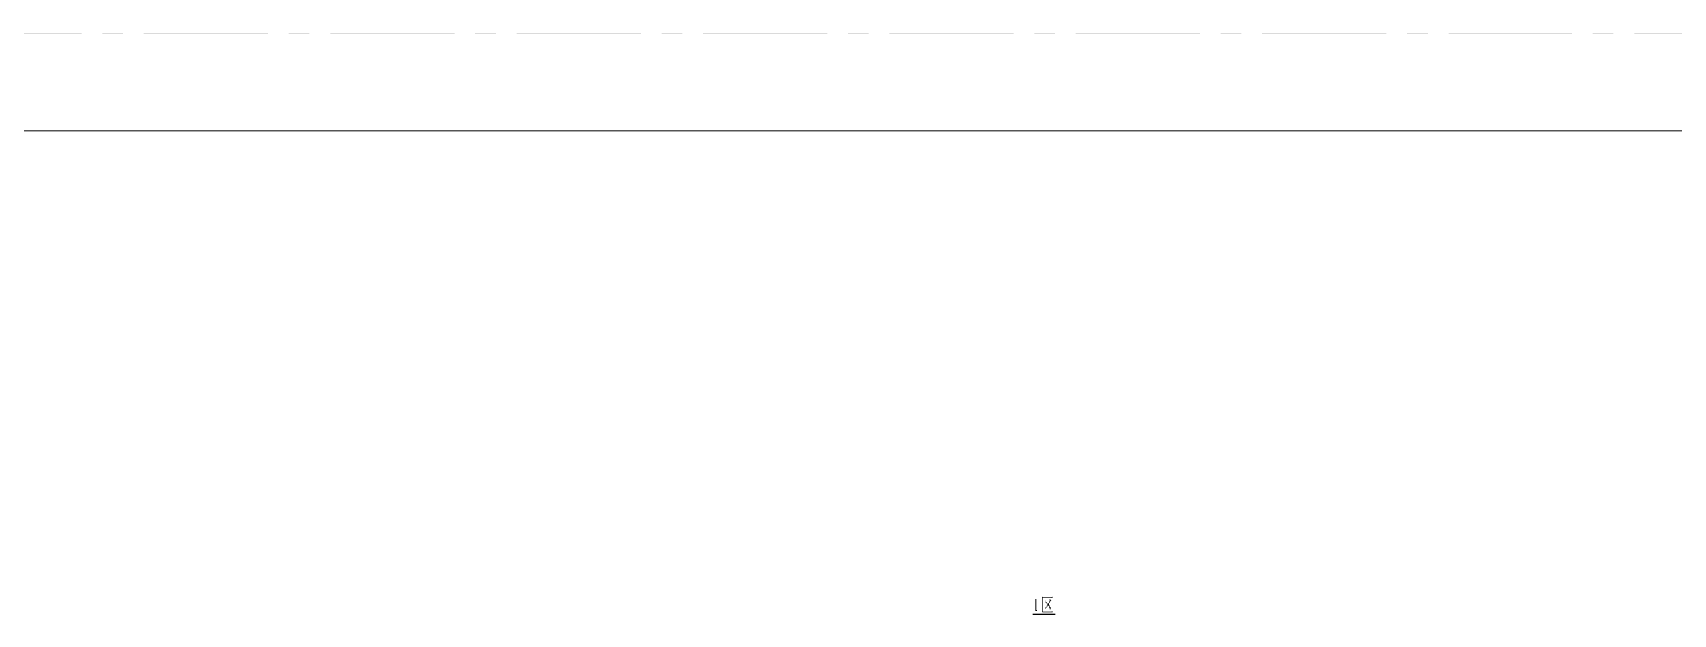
# Model space of a CAD drawing. Header units: millimetres. Extents: x 2315 to 4619, y 1334 to 1897.
# Drawn here: x 3661.9 to 3787.7, y 1566.5 to 1611.1 of the extents above; entities that cross this region are included whole.
import ezdxf

# ---------------------------------------------------------------- set-up
doc = ezdxf.new("R2010")
doc.units = ezdxf.units.MM
doc.layers.add('PDF_PDF_默认', color=4, linetype='Continuous')
doc.layers.add('PDF_站场道路', color=7, linetype='Continuous', true_color=0x957000)

msp = doc.modelspace()

# ---------------------------------------------------------------- hatches: boundary and pattern name
at = {"layer": 'PDF_PDF_默认', "transparency": 33554559}
msp.add_hatch(color=256, dxfattribs=at).paths.add_polyline_path([(3738.81, 1567.73), (3738.81, 1566.87), (3738.81, 1566.87), (3738.81, 1566.81), (3738.81, 1566.81), (3738.81, 1566.81), (3738.87, 1566.81), (3738.87, 1566.81), (3738.87, 1566.81), (3738.87, 1566.75), (3738.87, 1566.75), (3738.87, 1566.75), (3738.87, 1566.75), (3738.93, 1566.75), (3738.93, 1566.75), (3738.93, 1566.75), (3738.63, 1566.75), (3738.63, 1566.75), (3738.69, 1566.75), (3738.69, 1566.75), (3738.69, 1566.75), (3738.69, 1566.75), (3738.75, 1566.75), (3738.75, 1566.81), (3738.75, 1566.81), (3738.75, 1566.81), (3738.75, 1566.81), (3738.75, 1566.81), (3738.75, 1566.81), (3738.75, 1566.81), (3738.75, 1566.87), (3738.75, 1566.87), (3738.75, 1567.54), (3738.75, 1567.54), (3738.75, 1567.54), (3738.75, 1567.54), (3738.75, 1567.61), (3738.75, 1567.61), (3738.75, 1567.61), (3738.69, 1567.61), (3738.63, 1567.61), (3738.63, 1567.61), (3738.69, 1567.61), (3738.69, 1567.61), (3738.69, 1567.61), (3738.69, 1567.61), (3738.75, 1567.61), (3738.75, 1567.61), (3738.75, 1567.61), (3738.75, 1567.61), (3738.75, 1567.67), (3738.75, 1567.67), (3738.75, 1567.67), (3738.81, 1567.67), (3738.81, 1567.67), (3738.81, 1567.67), (3738.81, 1567.67), (3738.81, 1567.73), (3738.81, 1567.73)])
h = msp.add_hatch(color=256, dxfattribs=at)
h.paths.add_polyline_path([(3739.48, 1567.54), (3739.48, 1567.54), (3739.48, 1567.54), (3739.48, 1567.54), (3739.48, 1567.54), (3739.48, 1567.54), (3739.48, 1567.54), (3739.48, 1567.54), (3739.54, 1567.48), (3739.54, 1567.48), (3739.54, 1567.48), (3739.54, 1567.48), (3739.54, 1567.48), (3739.54, 1567.48), (3739.54, 1567.48), (3739.54, 1567.42), (3739.6, 1567.42), (3739.6, 1567.42), (3739.6, 1567.42), (3739.6, 1567.42), (3739.6, 1567.42), (3739.6, 1567.36), (3739.6, 1567.36), (3739.67, 1567.36), (3739.67, 1567.36), (3739.67, 1567.36), (3739.67, 1567.36), (3739.67, 1567.3), (3739.67, 1567.3), (3739.67, 1567.3), (3739.73, 1567.3), (3739.73, 1567.3), (3739.73, 1567.3), (3739.73, 1567.3), (3739.73, 1567.3), (3739.73, 1567.36), (3739.73, 1567.36), (3739.73, 1567.36), (3739.73, 1567.36), (3739.79, 1567.36), (3739.79, 1567.42), (3739.79, 1567.42), (3739.79, 1567.42), (3739.79, 1567.42), (3739.79, 1567.42), (3739.79, 1567.48), (3739.79, 1567.48), (3739.79, 1567.48), (3739.79, 1567.48), (3739.79, 1567.48), (3739.79, 1567.48), (3739.85, 1567.54), (3739.85, 1567.54), (3739.85, 1567.54), (3739.85, 1567.54), (3739.85, 1567.61), (3739.85, 1567.61), (3739.85, 1567.61), (3739.85, 1567.61), (3739.85, 1567.61), (3739.85, 1567.67), (3739.85, 1567.67), (3739.97, 1567.54), (3739.97, 1567.54), (3739.97, 1567.54), (3739.97, 1567.54), (3739.91, 1567.54), (3739.91, 1567.54), (3739.91, 1567.54), (3739.91, 1567.48), (3739.91, 1567.48), (3739.91, 1567.48), (3739.91, 1567.48), (3739.85, 1567.48), (3739.85, 1567.42), (3739.85, 1567.42), (3739.85, 1567.42), (3739.85, 1567.42), (3739.85, 1567.42), (3739.85, 1567.36), (3739.85, 1567.36), (3739.85, 1567.36), (3739.79, 1567.36), (3739.79, 1567.36), (3739.79, 1567.3), (3739.79, 1567.3), (3739.79, 1567.3), (3739.79, 1567.3), (3739.79, 1567.3), (3739.79, 1567.3), (3739.79, 1567.24), (3739.79, 1567.24), (3739.73, 1567.24), (3739.79, 1567.24), (3739.79, 1567.18), (3739.79, 1567.18), (3739.79, 1567.18), (3739.79, 1567.18), (3739.85, 1567.18), (3739.85, 1567.12), (3739.85, 1567.12), (3739.85, 1567.12), (3739.85, 1567.12), (3739.85, 1567.12), (3739.85, 1567.06), (3739.91, 1567.06), (3739.91, 1567.06), (3739.91, 1567.06), (3739.91, 1567.06), (3739.91, 1567.06), (3739.91, 1567.06), (3739.91, 1566.99), (3739.91, 1566.99), (3739.91, 1566.99), (3739.91, 1566.99), (3739.91, 1566.99), (3739.91, 1566.99), (3739.91, 1566.99), (3739.91, 1566.93), (3739.91, 1566.93), (3739.91, 1566.93), (3739.91, 1566.93), (3739.91, 1566.93), (3739.91, 1566.87), (3739.91, 1566.87), (3739.91, 1566.87), (3739.91, 1566.87), (3739.91, 1566.87), (3739.91, 1566.81), (3739.91, 1566.81), (3739.91, 1566.81), (3739.91, 1566.81), (3739.91, 1566.87), (3739.91, 1566.87), (3739.85, 1566.87), (3739.85, 1566.87), (3739.85, 1566.87), (3739.85, 1566.93), (3739.85, 1566.93), (3739.85, 1566.93), (3739.85, 1566.93), (3739.85, 1566.93), (3739.85, 1566.99), (3739.85, 1566.99), (3739.85, 1566.99), (3739.79, 1566.99), (3739.79, 1566.99), (3739.79, 1567.06), (3739.79, 1567.06), (3739.79, 1567.06), (3739.79, 1567.06), (3739.79, 1567.06), (3739.79, 1567.06), (3739.79, 1567.12), (3739.79, 1567.12), (3739.73, 1567.12), (3739.73, 1567.12), (3739.73, 1567.12), (3739.73, 1567.18), (3739.73, 1567.18), (3739.73, 1567.18), (3739.73, 1567.18), (3739.73, 1567.18), (3739.67, 1567.12), (3739.67, 1567.12), (3739.67, 1567.12), (3739.67, 1567.12), (3739.67, 1567.12), (3739.67, 1567.06), (3739.67, 1567.06), (3739.67, 1567.06), (3739.6, 1567.06), (3739.6, 1567.06), (3739.6, 1567.06), (3739.6, 1566.99), (3739.6, 1566.99), (3739.6, 1566.99), (3739.6, 1566.99), (3739.6, 1566.99), (3739.54, 1566.99), (3739.54, 1566.99), (3739.54, 1566.93), (3739.54, 1566.93), (3739.54, 1566.93), (3739.54, 1566.93), (3739.54, 1566.93), (3739.48, 1566.93), (3739.48, 1566.87), (3739.48, 1566.87), (3739.48, 1566.87), (3739.48, 1566.87), (3739.48, 1566.87), (3739.48, 1566.87), (3739.42, 1566.87), (3739.42, 1566.87), (3739.42, 1566.81), (3739.42, 1566.81), (3739.42, 1566.81), (3739.42, 1566.81), (3739.42, 1566.81), (3739.42, 1566.81), (3739.42, 1566.81), (3739.42, 1566.87), (3739.42, 1566.87), (3739.42, 1566.87), (3739.42, 1566.87), (3739.42, 1566.87), (3739.48, 1566.87), (3739.48, 1566.93), (3739.48, 1566.93), (3739.48, 1566.93), (3739.48, 1566.93), (3739.48, 1566.93), (3739.48, 1566.93), (3739.48, 1566.99), (3739.54, 1566.99), (3739.54, 1566.99), (3739.54, 1566.99), (3739.54, 1566.99), (3739.54, 1566.99), (3739.54, 1566.99), (3739.54, 1567.06), (3739.54, 1567.06), (3739.54, 1567.06), (3739.54, 1567.06), (3739.6, 1567.06), (3739.6, 1567.06), (3739.6, 1567.12), (3739.6, 1567.12), (3739.6, 1567.12), (3739.6, 1567.12), (3739.6, 1567.12), (3739.6, 1567.12), (3739.67, 1567.18), (3739.67, 1567.18), (3739.67, 1567.18), (3739.67, 1567.18), (3739.67, 1567.18), (3739.67, 1567.24), (3739.67, 1567.24), (3739.67, 1567.24), (3739.67, 1567.24), (3739.67, 1567.24), (3739.67, 1567.3), (3739.67, 1567.3), (3739.6, 1567.3), (3739.6, 1567.3), (3739.6, 1567.3), (3739.6, 1567.3), (3739.6, 1567.36), (3739.6, 1567.36), (3739.6, 1567.36), (3739.6, 1567.36), (3739.54, 1567.36), (3739.54, 1567.42), (3739.54, 1567.42), (3739.54, 1567.42), (3739.54, 1567.42), (3739.54, 1567.42), (3739.54, 1567.42), (3739.54, 1567.48), (3739.48, 1567.48), (3739.48, 1567.48), (3739.48, 1567.48), (3739.48, 1567.48), (3739.48, 1567.48), (3739.48, 1567.54), (3739.48, 1567.54), (3739.48, 1567.54), (3739.42, 1567.54), (3739.42, 1567.54), (3739.42, 1567.54)], flags=0)
h.paths.add_polyline_path([(3739.3, 1567.79), (3739.97, 1567.79), (3740.03, 1567.85), (3740.09, 1567.73), (3739.3, 1567.73), (3739.3, 1566.69), (3739.97, 1566.69), (3740.03, 1566.75), (3740.09, 1566.63), (3739.3, 1566.63), (3739.3, 1566.63), (3739.24, 1566.69), (3739.24, 1566.69), (3739.24, 1567.61), (3739.24, 1567.67), (3739.24, 1567.67), (3739.24, 1567.67), (3739.24, 1567.67), (3739.24, 1567.67), (3739.24, 1567.67), (3739.24, 1567.73), (3739.24, 1567.73), (3739.24, 1567.73), (3739.24, 1567.73), (3739.24, 1567.79), (3739.24, 1567.79), (3739.24, 1567.79), (3739.24, 1567.85)], flags=0)
at = {"layer": 'PDF_站场道路', "transparency": 33554559}
for points in [[(3656.08, 1611.08), (3656.08, 1611.02), (3665.61, 1611.02), (3665.61, 1611.08)], [(3667.2, 1611.08), (3667.2, 1611.02), (3668.79, 1611.02), (3668.79, 1611.08)], [(3670.37, 1611.08), (3670.37, 1611.02), (3679.9, 1611.02), (3679.9, 1611.08)], [(3681.49, 1611.08), (3681.49, 1611.02), (3683.08, 1611.02), (3683.08, 1611.08)], [(3684.67, 1611.08), (3684.67, 1611.02), (3694.2, 1611.02), (3694.2, 1611.08)], [(3695.78, 1611.08), (3695.78, 1611.02), (3697.37, 1611.02), (3697.37, 1611.08)], [(3698.96, 1611.08), (3698.96, 1611.02), (3708.49, 1611.02), (3708.49, 1611.08)], [(3710.08, 1611.08), (3710.08, 1611.02), (3711.67, 1611.02), (3711.67, 1611.08)], [(3713.25, 1611.08), (3713.25, 1611.02), (3722.78, 1611.02), (3722.78, 1611.08)], [(3724.37, 1611.08), (3724.37, 1611.02), (3725.96, 1611.02), (3725.96, 1611.08)], [(3727.55, 1611.08), (3727.55, 1611.02), (3737.07, 1611.02), (3737.07, 1611.08)], [(3738.66, 1611.08), (3738.66, 1611.02), (3740.25, 1611.02), (3740.25, 1611.08)], [(3741.84, 1611.08), (3741.84, 1611.02), (3751.37, 1611.02), (3751.37, 1611.08)], [(3752.96, 1611.08), (3752.96, 1611.02), (3754.54, 1611.02), (3754.54, 1611.08)], [(3756.13, 1611.08), (3756.13, 1611.02), (3765.66, 1611.02), (3765.66, 1611.08)], [(3767.25, 1611.08), (3767.25, 1611.02), (3768.84, 1611.02), (3768.84, 1611.08)], [(3770.43, 1611.08), (3770.43, 1611.02), (3779.89, 1611.02), (3779.89, 1611.08)], [(3781.48, 1611.08), (3781.48, 1611.02), (3783.07, 1611.02), (3783.07, 1611.08)], [(3784.66, 1611.08), (3784.66, 1611.02), (3794.19, 1611.02), (3794.19, 1611.08)]]:
    msp.add_hatch(color=256, dxfattribs=at).paths.add_polyline_path(points)

# ---------------------------------------------------------------- linework, layer by layer
at = {"layer": 'PDF_PDF_默认', "lineweight": 25}
msp.add_lwpolyline([(3738.54, 1566.5), (3740.25, 1566.5)], dxfattribs=at)
at = {"layer": 'PDF_站场道路', "lineweight": 9}
msp.add_lwpolyline([(3323.92, 1603.57), (4289.31, 1603.57)], dxfattribs=at)

doc.saveas('drawing.dxf')
